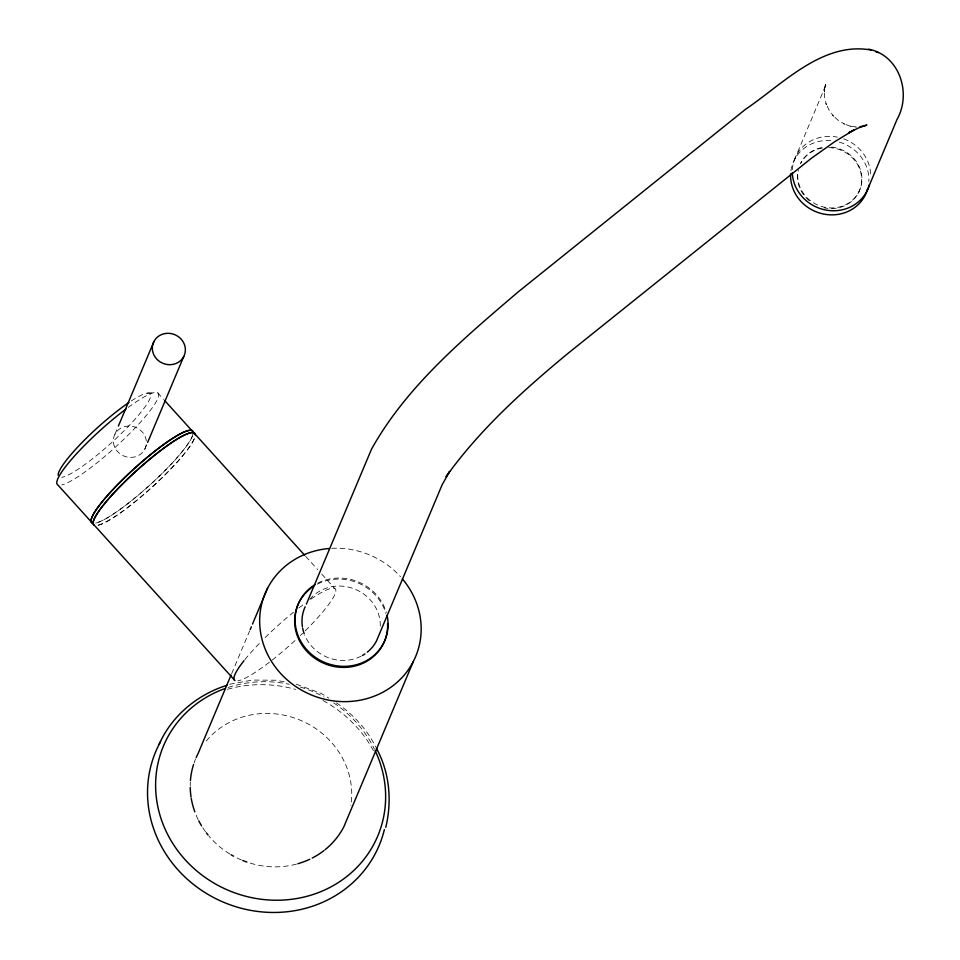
<?xml version="1.0" encoding="UTF-8"?>
<svg xmlns="http://www.w3.org/2000/svg" width="960" height="960" viewBox="0 0 960 960"><rect width="100%" height="100%" fill="white"/><g stroke="black" fill="none" stroke-linecap="round" stroke-linejoin="round"><path stroke-width="0.72" stroke-dasharray="4.8 3.6" d="M114.972 434.22L117.84 427.404M144.78 449.22A16.692 15.504 22.8 0 0 128.592 426.036A16.692 15.504 22.8 0 0 116.256 449.904A16.692 15.504 22.8 0 0 144.78 449.22L147.072 443.76M231.672 673.632L249.612 630.948M794.412 159.888L826.38 83.832L823.764 90.552L825.54 84.432L824.304 91.848L824.28 89.676L824.556 97.284L826.356 104.676L825.78 103.116L829.008 110.052L833.556 116.196L832.476 115.152L838.14 120.288L844.704 124.188L843.048 123.612L851.916 126.72L850.212 126.12L857.724 127.152L855.396 127.068M858.54 192.66L858.804 192.024M229.596 684.264L252.42 680.064L275.904 680.232L286.08 682.2M147.192 393.144L154.74 392.544M296.244 684.18L321.252 693.444L328.8 698.136M336.336 702.84C352.776 713.88 366.936 729.228 375.768 747.012M157.68 392.844L163.572 399.348M305.676 556.32L317.736 569.652M321.756 574.092L334.824 588.528M296.532 864.084A81.6 75.816 22.8 0 1 248.28 862.524M241.452 859.968A81.6 75.816 22.8 0 1 236.172 857.52M229.812 853.992A81.6 75.816 22.8 0 1 209.052 836.208M205.5 831.708A81.6 75.816 22.8 0 1 202.296 827.004M198.144 819.612A81.6 75.816 22.8 0 1 195.324 813.168M190.224 786.144A81.6 75.816 22.8 0 1 190.332 782.052M194.016 763.068A81.6 75.816 22.8 0 1 195.6 758.868M206.304 741.036A81.6 75.816 22.8 0 1 302.172 721.02A81.6 75.816 22.8 0 1 350.82 805.644M331.728 548.328A81.6 75.816 22.8 0 1 400.476 576.696M317.376 584.136A46.98 43.656 22.8 0 1 385.884 613.524M317.82 583.092A46.98 43.656 22.8 0 1 386.328 612.468M790.932 170.856A39.564 36.756 22.8 0 1 831.816 140.676M839.4 142.152A39.564 36.756 22.8 0 1 868.848 181.584M792.372 169.644A39.564 36.756 22.8 0 1 837.372 137.124M843.588 138.84A39.564 36.756 22.8 0 1 870.624 176.016M227.472 689.316A121.164 112.584 22.8 0 1 295.596 689.4M323.064 700.56A121.164 112.584 22.8 0 1 373.404 750.6M228.084 687.48A116.22 107.988 22.8 0 1 289.344 684.252M300.36 687.06A116.22 107.988 22.8 0 1 323.976 696.972M333.732 702.9A116.22 107.988 22.8 0 1 374.472 749.232M194.352 438.72A68.244 11.34 -42.2 0 1 149.352 489.612A68.244 11.34 -42.2 0 1 96.936 525.528M192.312 436.464A68.244 11.34 -42.2 0 1 147.312 487.356A68.244 11.34 -42.2 0 1 94.896 523.272M192.972 433.932A68.004 11.292 -42.2 0 1 150.6 484.344A68.004 11.292 -42.2 0 1 95.064 523.104M131.28 400.956A61.824 10.272 -42.2 0 1 133.404 420.996A61.824 10.272 -42.2 0 1 61.704 477.312M128.184 407.424A68.004 11.292 -42.2 0 1 144.348 417.792A68.004 11.292 -42.2 0 1 61.716 484.932M310.908 599.16A68.004 11.292 -42.2 0 1 335.52 592.632A68.004 11.292 -42.2 0 1 300.396 635.52M295.008 640.56A68.004 11.292 -42.2 0 1 237.84 680.832M244.884 659.604A68.004 11.292 -42.2 0 1 260.16 642.612M265.164 637.584A68.004 11.292 -42.2 0 1 293.52 612.228M298.932 607.932A68.004 11.292 -42.2 0 1 304.188 603.96M194.172 438.876A68.004 11.304 -42.2 0 1 149.328 489.576A68.004 11.304 -42.2 0 1 97.116 525.36M361.128 656.172A39.564 36.756 22.8 0 1 304.752 635.172M309.768 599.436A39.564 36.756 22.8 0 1 354.468 588.984A39.564 36.756 22.8 0 1 380.232 627.156M828.744 147.6A32.448 30.144 22.8 0 1 861.588 181.896A32.448 30.144 22.8 0 1 824.112 207.828M809.352 200.736A32.448 30.144 22.8 0 1 797.82 171.924M822.504 148.02A32.448 30.144 22.8 0 0 800.592 163.512L800.856 162.876A32.448 30.144 22.8 0 1 822.768 147.396M831.528 147.12A32.448 30.144 22.8 0 1 861.768 182.148A32.448 30.144 22.8 0 1 825 207.324A32.448 30.144 22.8 0 1 798.372 169.824"/><path stroke-width="1.44" d="M385.764 827.364C392.148 801 389.616 772.212 376.392 748.296M118.404 426.036L153.948 341.508M147.648 442.404L183.756 356.508A16.692 15.504 22.8 0 0 167.568 333.312A16.692 15.504 22.8 0 0 155.232 357.192A16.692 15.504 22.8 0 0 183.756 356.508M159.228 744.132C171.756 715.812 197.532 694.44 226.944 685.308M231.096 675L198.108 753.48A81.6 75.816 22.8 0 0 196.188 757.5M250.188 629.58L251.352 626.82M252.504 624.072L267.552 588.276M306.384 604.092L371.484 449.22C406.728 386.04 463.812 338.376 518.1 291.984L745.572 109.26C782.376 84.468 822.576 41.112 871.164 50.064M413.292 661.584L343.848 826.788A81.6 75.816 22.8 0 1 324.984 849.792M866.808 191.328L897.06 119.364C911.736 93.456 899.676 55.176 868.536 49.152M859.884 126.768L866.916 125.076L858.852 127.8L848.64 132.792L854.196 129.816L834.456 141.864L811.356 158.304L567.264 353.964C522.984 390.636 479.628 429.732 446.064 476.724L449.64 471.408L442.14 484.776L376.464 641.016A39.564 36.756 22.8 0 1 367.308 652.164M875.7 51.66L878.376 52.596M164.556 400.428L192.048 430.8A68.004 11.292 -42.2 0 1 193.068 432.864M304.668 555.216L194.088 433.056A68.004 11.304 -42.2 0 0 133.98 473.028A68.004 11.304 -42.2 0 0 94.176 525.072L234.912 680.532A68.004 11.292 -42.2 0 1 244.008 660.696M323.904 850.632A81.6 75.816 22.8 0 1 312.228 858.048M309.732 859.272A81.6 75.816 22.8 0 1 297.888 863.7M246.9 862.056A81.6 75.816 22.8 0 1 242.796 860.52M233.592 856.176A81.6 75.816 22.8 0 1 231.06 854.736M208.128 835.104A81.6 75.816 22.8 0 1 206.352 832.86M201.552 825.804A81.6 75.816 22.8 0 1 198.78 820.872M194.832 811.86A81.6 75.816 22.8 0 1 191.268 798.444M191.052 797.088A81.6 75.816 22.8 0 1 190.236 787.512M190.428 780.564A81.6 75.816 22.8 0 1 193.56 764.484M402.348 578.856A81.6 75.816 22.8 0 1 380.016 693.672A81.6 75.816 22.8 0 1 263.964 645.792A81.6 75.816 22.8 0 1 328.884 548.532M387.576 623.568A46.98 43.656 22.8 0 1 323.172 663.036A46.98 43.656 22.8 0 1 310.044 588.9M311.184 588.012A46.98 43.656 22.8 0 1 313.572 586.344M387.06 615.324A46.98 43.656 22.8 0 1 357.06 664.548A46.98 43.656 22.8 0 1 300.132 640.128A46.98 43.656 22.8 0 1 315.264 584.508M867.696 188.724A39.564 36.756 22.8 0 1 823.848 214.092A39.564 36.756 22.8 0 1 790.644 173.748M869.412 184.608A39.564 36.756 22.8 0 1 827.1 210.252A39.564 36.756 22.8 0 1 792.324 172.548M384.372 829.572A121.164 112.584 22.8 0 1 226.596 903.48A121.164 112.584 22.8 0 1 160.62 741.54M375.108 750.564A116.22 107.988 22.8 0 1 317.796 892.836A116.22 107.988 22.8 0 1 165.312 829.596A116.22 107.988 22.8 0 1 225.288 688.44M93.984 525.24A68.244 11.34 -42.2 0 1 138.912 468.516A68.244 11.34 -42.2 0 1 195.3 434.964M91.944 522.972A68.244 11.34 -42.2 0 1 136.86 466.26A68.244 11.34 -42.2 0 1 193.248 432.708M189.108 430.512A68.004 11.292 -42.2 0 0 127.092 475.308A68.004 11.292 -42.2 0 0 92.124 522.816L57.756 484.848A68.004 11.292 -42.2 0 1 74.796 455.676A68.004 11.292 -42.2 0 1 126.012 409.032M58.104 475.176A61.824 10.272 -42.2 0 1 81.864 442.704A61.824 10.272 -42.2 0 1 128.952 402.504M364.956 653.916A39.564 36.756 22.8 0 1 362.436 655.476M304.212 633.78A39.564 36.756 22.8 0 1 302.628 628.068M302.376 626.616A39.564 36.756 22.8 0 1 305.16 606.768"/></g></svg>
